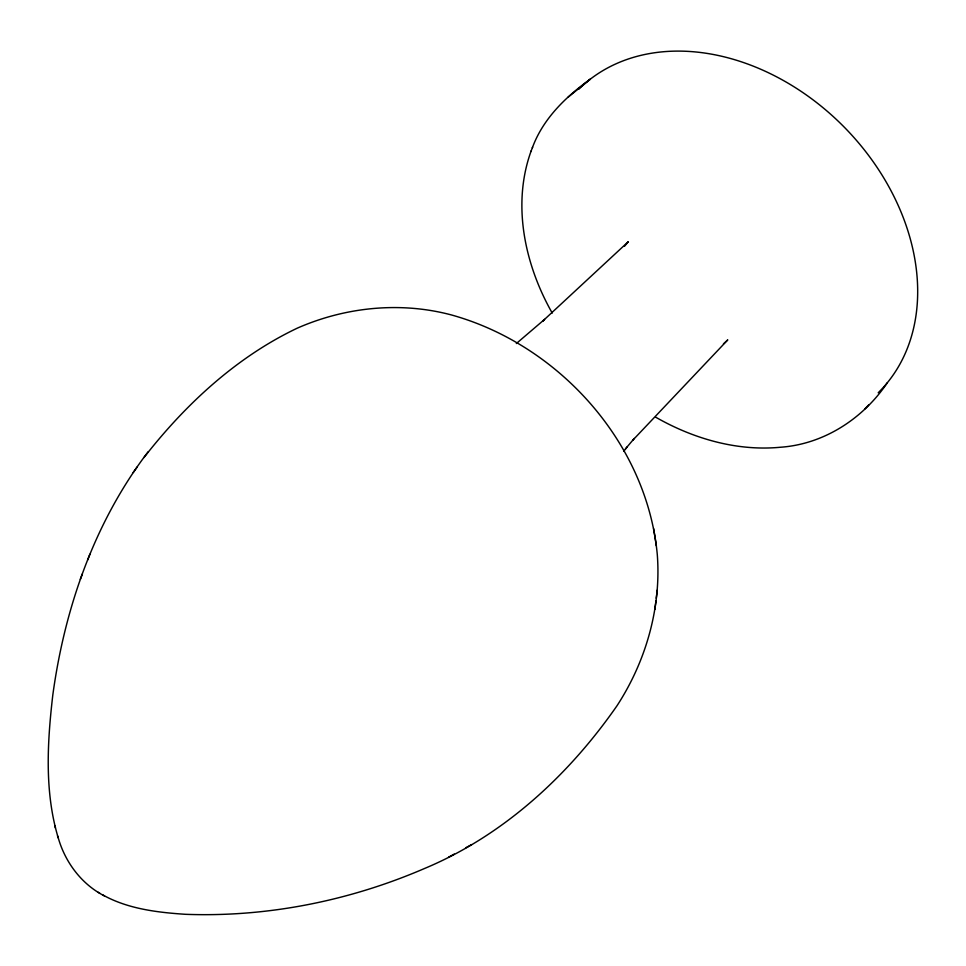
<?xml version="1.0" encoding="UTF-8"?>
<svg xmlns="http://www.w3.org/2000/svg" width="966" height="966" viewBox="0 0 966 966"><rect width="100%" height="100%" fill="white"/><g stroke="black" fill="none" stroke-linecap="round" stroke-linejoin="round"><path stroke-width="1.45" d="M102.746 894.927C127.862 908.921 157.253 912.435 185.484 914.307C267.256 917.362 349.583 900.831 424.617 868.458C503.636 835.409 568.515 775.481 616.984 705.784C645.928 661.348 661.36 607.686 657.291 554.581C646.894 442.609 558.746 344.729 451.496 314.964C400.516 301.356 345.442 306.983 297.323 328.138C236.392 357.07 185.158 404.645 144.006 457.51M654.888 609.341L655.914 601.021M656.24 598.22L657.23 590.141M148.1 451.834C94.535 522.087 64.65 608.073 52.804 695.025C47.165 743.603 44.195 794.511 59.433 841.736C66.956 864.618 82.871 884.965 104.521 895.965M531.155 150.925C511.714 204.49 524.804 264.756 552.226 313.069M532.351 147.798C542.928 118.842 565.786 96.745 590.335 79.152L568.056 97.228M530.914 151.553L532.592 147.17M80.323 579.322L82.388 573.937M87.701 559.918L89.874 554.243M133.199 472.531L137.184 467.001M624.543 246.233L628.298 241.705L542.747 321.074L544.595 319.384L516.339 343.534M623.734 451.376L627.127 446.92M887.295 382.79C863.181 418.592 823.938 444.215 780.443 447.246C737.046 451.4 693.359 438.709 655.854 417.288M625.497 448.84L634.264 438.455M632.645 440.363L727.772 339.899L723.425 343.86M864.908 408.884L868.639 404.995M448.586 857.18L454.262 854.089M465.757 847.786L471.637 844.586M98.23 892.294L99.655 893.115M54.784 825.737L55.424 828.043M57.525 835.807L58.069 837.727M653.596 528.487L656.349 545.814M578.755 89.258A213.184 162.143 45.4 0 1 844.115 127.017A213.184 162.143 45.4 0 1 878.191 392.776"/></g></svg>
